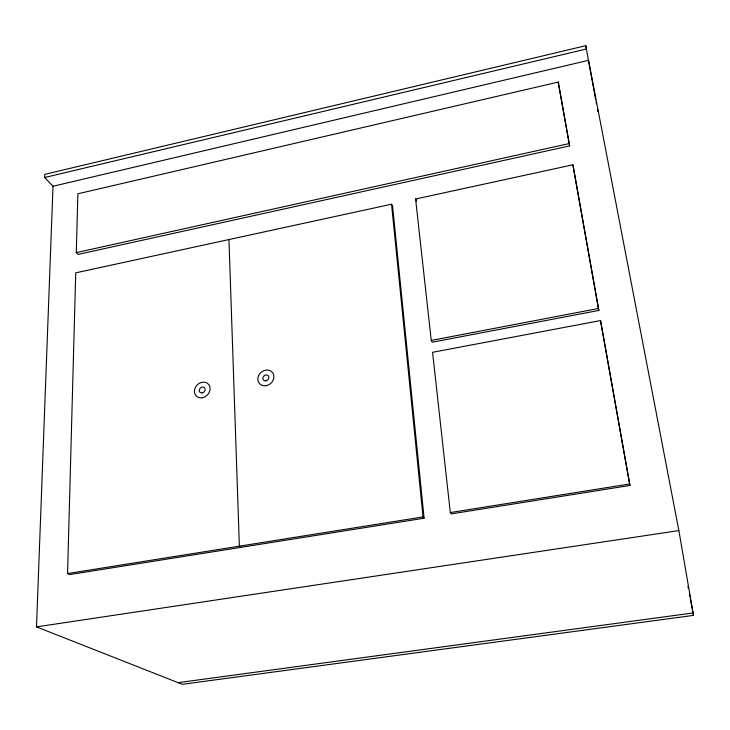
<?xml version="1.0" encoding="UTF-8"?>
<svg xmlns="http://www.w3.org/2000/svg" width="730" height="730" viewBox="0 0 730 730"><rect width="100%" height="100%" fill="white"/><g stroke="black" fill="none" stroke-linecap="round" stroke-linejoin="round"><path stroke-width="1.09" d="M67.562 573.552L75.728 272.856L391.545 204.218L392.585 206.289L424.103 518.209L69.669 574.583L67.562 573.552L423.035 516.913L424.103 518.209M76.285 252.616L77.882 193.788L558.231 82.088L569.665 145.891L78.128 254.414L76.285 252.616L569.135 143.582L558.231 82.088M53.007 186.25L588.508 60.335L678.873 530.591L693.5 615.381L182.317 684.32L36.5 626.887L53.007 186.25L44.621 177.518L44.749 174.361L585.788 45.68L586.427 48.992L44.621 177.518M415.589 198.998L572.904 164.807L598.865 310.423L432.233 342.206L431.248 340.435L415.589 198.998L416.565 201.097M431.248 340.435L598.39 308.498L598.865 310.423M600.534 320.57L432.562 352.298L450.31 512.56L451.286 513.883L629.926 485.459L600.534 320.57L629.926 485.459M450.31 512.56L629.525 484.008M36.5 626.887L678.873 530.591M178.074 682.65L693.089 612.972M240.991 547.336L239.367 546.177L228.955 239.559M569.135 143.582L569.665 145.891M687.934 586.318L688.363 588.553M689.43 594.138L689.859 596.373M690.288 598.609L693.5 615.381M585.788 45.68L595.634 99.335M596.045 101.57L596.456 103.806M597.478 109.39L597.888 111.626M572.904 164.807L598.39 308.498M391.545 204.218L423.035 516.913M202.429 397.713A8.495 7.163 -44.7 0 0 208.953 384.838A8.495 7.163 -44.7 0 0 195.33 387.475A8.495 7.163 -44.7 0 0 202.429 397.713M266.277 385.677A8.568 7.364 -41.5 0 0 272.664 372.692A8.568 7.364 -41.5 0 0 258.721 375.384A8.568 7.364 -41.5 0 0 266.277 385.677M202.292 392.877A3.185 2.683 -44.7 0 0 204.747 388.059A3.185 2.683 -44.7 0 0 199.646 389.035A3.185 2.683 -44.7 0 0 202.292 392.877M266.012 380.804A3.212 2.765 -41.5 0 0 268.421 375.941A3.212 2.765 -41.5 0 0 263.192 376.945A3.212 2.765 -41.5 0 0 266.012 380.804"/></g></svg>
